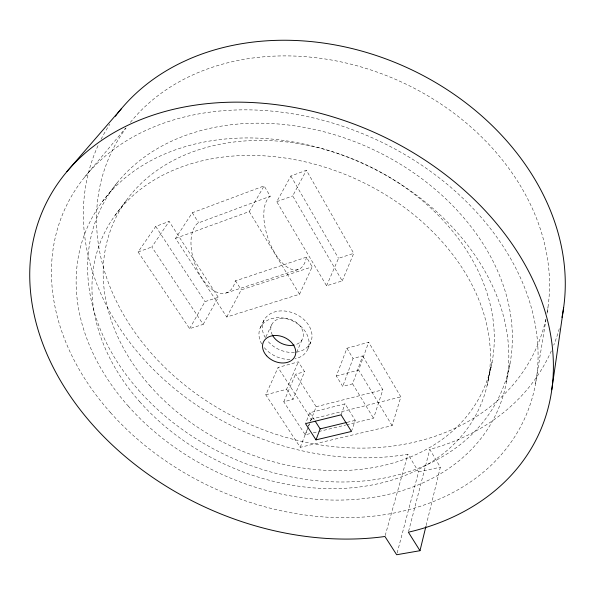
<?xml version="1.0" encoding="UTF-8"?>
<svg xmlns="http://www.w3.org/2000/svg" width="595" height="595" viewBox="0 0 595 595"><rect width="100%" height="100%" fill="white"/><g stroke="black" fill="none" stroke-linecap="round" stroke-linejoin="round"><path stroke-width="0.45" stroke-dasharray="2.98 2.23" d="M535.552 383.567L545.979 319.597M546.961 313.483L548.002 307.102M306.44 257.152L306.38 257.486A39.389 18.43 71 0 1 275.009 253.321A39.389 18.43 71 0 1 269.58 196.789L270.264 196.268L264.106 185.908L192.297 212.757L175.562 238.35L226.747 317.016L299.523 294.25L312.189 266.843L306.44 257.152L235.322 280.944A37.961 19.985 70.5 0 1 201.802 278.058A37.961 19.985 70.5 0 1 197.8 223.147L270.264 196.268M506.464 381.893L510.064 363.411M488.16 380.361L492.11 361.991M487.104 385.359L491.061 366.951M426.117 525.578L440.33 467.246L429.806 449.381L434.811 447.976A248.814 199.37 24.6 0 0 551.297 350.961M408.601 531.313L429.806 449.381M397.14 552.971L418.568 471.842L407.939 454.201L403.328 454.959A248.814 199.37 24.6 0 1 151.881 367.896A248.814 199.37 24.6 0 1 98.681 144.198M385.188 535.597L407.939 454.201M309.727 433.703L305.235 434.789L283.785 401.781L293.06 399.357L304.595 371.726L298.355 361.82L278.058 367.479L265.787 394.835L300.244 447.314L392.112 425.648L400.852 396.902L368.669 342.199L346.915 348.268L336.346 376.01L342.735 386.4L352.575 383.835L362.653 355.87L353.058 358.488L342.735 386.4M346.58 424.8L373.548 418.285L382.838 389.777L362.653 355.87M351.444 431.449L355.252 420.36L345.033 403.841L309.794 412.722L305.83 422.785M392.112 425.648L358.666 370.053L368.669 342.199M341.069 414.834L345.033 403.841M300.244 447.314L307.228 429.412M308.56 426.005L309.221 424.302M310.553 420.888L311.215 419.185L278.058 367.479M305.235 434.789L308.217 427.136M308.552 426.28L310.211 422.026M310.538 421.178L316.176 406.72L295.537 374.203L304.595 371.726M342.222 280.899L353.728 253.366L306.388 170.244L290.873 176.031L276.749 201.705L326.581 285.786L342.222 280.899L292.71 195.919L306.388 170.244M307.927 348.893L310.88 341.939M283.785 401.781L295.537 374.203M265.787 394.835L286.574 389.286L298.355 361.82M326.581 285.786L338.518 258.297L353.728 253.366M296.667 352.27L302.639 338.548M265.868 336.941L271.759 324.617M260.365 327.629L263.957 320.288M226.747 317.016L241.258 289.854L312.189 266.843M203.2 324.379L218.276 297.314L169.129 221.422L155.719 226.427L138.107 251.96L189.612 328.626L203.2 324.379L151.837 246.984L169.129 221.422M189.612 328.626L205 301.62L218.276 297.314M175.562 238.35L249.246 211.567L264.106 185.908M115.095 215.331L126.467 200.24M102.333 201.742L117.431 182.464M84.497 177.303L125.605 128.081M138.107 251.96L151.837 246.984M276.749 201.705L292.71 195.919M226.145 292.971L298.207 269.52M336.346 376.01L358.666 370.053M316.176 406.72L382.838 389.777M311.215 419.185L400.852 396.902M347.153 422.324L355.252 420.36M313.32 432.833L317.819 431.747M318.719 431.531L345.688 425.016M418.568 471.842L440.33 467.246M155.719 226.427L205 301.62M286.574 389.286L293.06 399.357M309.794 412.722L314.718 420.412M192.297 212.757L198.552 222.612M235.389 280.617L241.258 289.854M352.575 383.835L373.548 418.285M249.246 211.567L299.523 294.25M346.915 348.268L353.058 358.488M290.873 176.031L338.518 258.297M101.076 139.297A248.814 199.37 24.6 0 1 109.822 124.243M559.278 328.663A248.814 199.37 24.6 0 1 553.752 345.122M261.718 343.955A26.054 19.628 24.5 0 1 272.711 318.355A26.054 19.628 24.5 0 1 306.462 333.445A26.054 19.628 24.5 0 1 295.008 358.837M289.891 359.432A26.054 19.628 24.5 0 1 264.232 347.599M265.363 337.737A25.853 19.59 24.5 0 1 275.968 311.572A25.853 19.59 24.5 0 1 309.787 327.168A25.853 19.59 24.5 0 1 296.615 352.151M294.428 352.411A25.853 19.59 24.5 0 1 267.014 340.154M272.287 334.873A16.943 12.837 24.5 0 1 279.836 318.63A16.943 12.837 24.5 0 1 301.501 328.098A16.943 12.837 24.5 0 1 295.105 344.847M545.823 319.203A233.909 187.217 24.6 0 1 245.623 422.472A233.909 187.217 24.6 0 1 126.081 127.932M130.372 122.377A233.909 187.217 24.6 0 1 400.956 81.775A233.909 187.217 24.6 0 1 547.028 313.201M128.193 406.021A224.679 170.639 24.5 0 0 496.498 413.131A224.679 170.639 24.5 0 0 252.726 137.981A224.679 170.639 24.5 0 0 128.193 406.021M139.661 401.685A206.919 156.961 24.5 0 0 478.93 408.996A206.919 156.961 24.5 0 0 254.92 155.459A206.919 156.961 24.5 0 0 139.661 401.685M138.471 390.008A220.284 169.605 24.6 0 0 500.209 394.463A220.284 169.605 24.6 0 0 261.369 123.195A220.284 169.605 24.6 0 0 138.471 390.008M149.724 385.545A202.88 156.024 24.6 0 0 482.976 390.461A202.88 156.024 24.6 0 0 263.54 140.442A202.88 156.024 24.6 0 0 149.724 385.545M110.477 412.603A252.637 192.282 24.5 0 0 524.455 418.954A252.637 192.282 24.5 0 0 249.29 109.874A252.637 192.282 24.5 0 0 110.477 412.603"/><path stroke-width="0.89" d="M551.751 389.785L563.629 307.66M419.988 550.702L408.371 532.205L413.741 530.911A272.056 205.595 24.5 0 0 441.245 171.494A272.056 205.595 24.5 0 0 32.026 247.059A272.056 205.595 24.5 0 0 380.004 537.136L384.943 536.489L396.664 554.748L419.988 550.702L425.894 526.478M315.997 439.869L305.503 423.625L341.069 414.834L351.444 431.449L315.997 439.869L320.14 428.876L315.216 421.186M66.908 171.568L121.544 108.521M320.14 428.876L346.253 422.539M115.415 116.248A248.814 199.37 24.6 0 1 116.903 114.292M117.401 113.638A248.814 199.37 24.6 0 1 182.07 62.304L188.823 59.21A248.814 199.37 24.6 0 1 454.282 94.471A248.814 199.37 24.6 0 1 561.97 317.38M294.198 345.078A16.943 12.837 24.5 0 1 272.503 335.29M266.597 355.758A17.285 12.904 24.5 0 0 294.852 356.45A17.285 12.904 24.5 0 0 275.991 335.476A17.285 12.904 24.5 0 0 266.597 355.758"/></g></svg>
